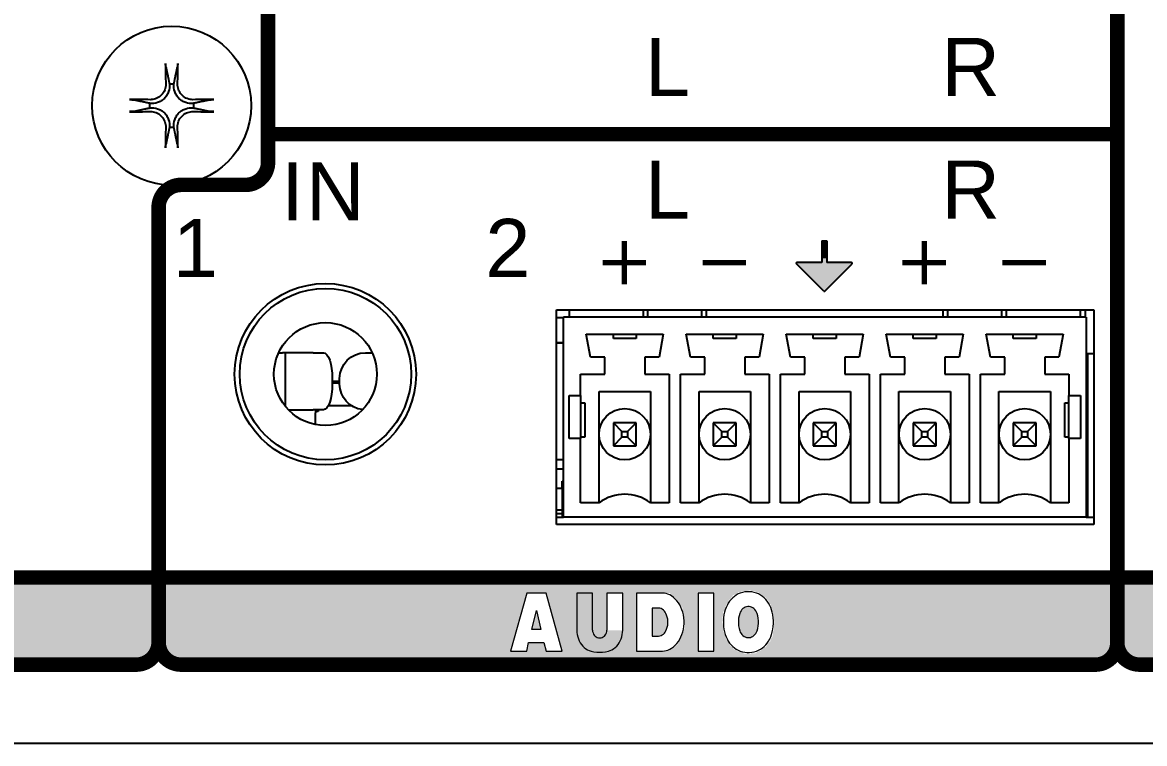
# Model space of a CAD drawing. Header units: inches. Extents: x 0.66 to 9.39, y 0.59 to 4.41.
# Drawn here: x 4.988 to 6.535, y 0.594 to 1.588 of the extents above; entities that cross this region are included whole.
import ezdxf

# ---------------------------------------------------------------- set-up
doc = ezdxf.new("R2010")
doc.units = ezdxf.units.IN
doc.header["$MEASUREMENT"] = 0
doc.styles.add('CAD_SALES', font='ARIAL.TTF')

msp = doc.modelspace()

# ---------------------------------------------------------------- hatches: boundary and pattern name
h = msp.add_hatch(color=256)
h.dxf.hatch_style = 1
h.paths.add_polyline_path([(6.1317, 1.2555, 0.668179), (6.131, 1.2572), (6.0969, 1.2572), (6.0969, 1.2872), (6.0899, 1.2872), (6.0899, 1.2572), (6.0558, 1.2572, 0.668179), (6.0551, 1.2555), (6.0927, 1.2179, 0.414214), (6.0941, 1.2179)])
h = msp.add_hatch(color=256)
h.dxf.hatch_style = 1
h.paths.add_polyline_path([(1.8934, 0.8232), (1.8934, 0.7332, 0.414214), (1.9234, 0.7032), (5.145, 0.7032, 0.414214), (5.176, 0.7342), (5.176, 0.8232)])
h.paths.add_polyline_path([(3.3773, 0.8051), (3.3991, 0.8051), (3.3991, 0.725), (3.3773, 0.725)], flags=16)
h.paths.add_polyline_path([(3.411, 0.8051), (3.4321, 0.8051), (3.4511, 0.7674), (3.4511, 0.8051), (3.4721, 0.8051), (3.4721, 0.725), (3.4504, 0.725), (3.4306, 0.7643), (3.4306, 0.725), (3.411, 0.725)], flags=16)
h.paths.add_polyline_path([(3.4879, 0.8051), (3.5302, 0.8051), (3.5336, 0.8045), (3.5382, 0.8026), (3.5419, 0.7994), (3.5442, 0.7965), (3.5462, 0.7932), (3.5475, 0.7897), (3.5484, 0.7859), (3.5491, 0.7817), (3.5493, 0.7747), (3.548, 0.7668), (3.546, 0.7619), (3.5441, 0.7589), (3.5416, 0.7563), (3.5372, 0.7525), (3.5306, 0.7496), (3.526, 0.7491), (3.509, 0.7491), (3.509, 0.725), (3.4879, 0.725)], flags=16)
h.paths.add_polyline_path([(3.509, 0.7691), (3.509, 0.7859), (3.522, 0.7859), (3.525, 0.7843), (3.5273, 0.781), (3.5279, 0.7765), (3.5264, 0.7722), (3.5235, 0.7695), (3.5205, 0.7691)], flags=0)
h.paths.add_polyline_path([(3.5657, 0.8051), (3.5875, 0.8051), (3.5875, 0.7538), (3.5877, 0.7516), (3.5883, 0.7494), (3.5895, 0.7474), (3.5909, 0.7458), (3.5929, 0.7445), (3.595, 0.7438), (3.5973, 0.7435), (3.5996, 0.7438), (3.6018, 0.7445), (3.6038, 0.7458), (3.6052, 0.7474), (3.6064, 0.7494), (3.607, 0.7516), (3.6072, 0.7538), (3.6072, 0.8051), (3.6289, 0.8051), (3.6289, 0.7507), (3.6281, 0.746), (3.6269, 0.7422), (3.6253, 0.7386), (3.6234, 0.7354), (3.6198, 0.7308), (3.6141, 0.7268), (3.6092, 0.725), (3.6034, 0.724), (3.5973, 0.7236), (3.5913, 0.724), (3.5854, 0.725), (3.5802, 0.7269), (3.5761, 0.7299), (3.5735, 0.7325), (3.5713, 0.7354), (3.5693, 0.7386), (3.5678, 0.7422), (3.5666, 0.746), (3.5659, 0.7499), (3.5657, 0.7538)], flags=16)
h.paths.add_polyline_path([(3.645, 0.7843), (3.645, 0.8051), (3.7062, 0.8051), (3.7062, 0.7843), (3.6858, 0.7843), (3.6858, 0.725), (3.6647, 0.725), (3.6647, 0.7843)], flags=16)
h = msp.add_hatch(color=256)
h.dxf.hatch_style = 1
h.paths.add_polyline_path([(6.4672, 0.7032, 0.414214), (6.4972, 0.7332), (6.4972, 0.8232), (5.176, 0.8232), (5.176, 0.7342, 0.414214), (5.207, 0.7032)])
h.paths.add_polyline_path([(5.6609, 0.7218), (5.6833, 0.8018), (5.7099, 0.8018), (5.7323, 0.7218), (5.7099, 0.7218), (5.7071, 0.7338), (5.686, 0.7338), (5.6833, 0.7218)], flags=16)
h.paths.add_polyline_path([(5.6902, 0.7514), (5.697, 0.7778), (5.703, 0.7514)], flags=0)
h.paths.add_polyline_path([(5.7938, 0.8018), (5.7938, 0.7506), (5.8156, 0.7506), (5.8156, 0.8018)], flags=16)
h.paths.add_polyline_path([(5.8344, 0.8018), (5.8806, 0.8018), (5.8976, 0.7827), (5.9016, 0.7552), (5.8917, 0.7315), (5.8763, 0.7218), (5.8344, 0.7218)], flags=16)
h.paths.add_polyline_path([(5.8562, 0.7838), (5.875, 0.7785), (5.8807, 0.7513), (5.8562, 0.7345)], flags=0)
h.paths.add_polyline_path([(5.9197, 0.8018), (5.9414, 0.8018), (5.9414, 0.7218), (5.9197, 0.7218)], flags=16)
h.paths.add_polyline_path([(5.9974, 0.8046), (6.0159, 0.792), (6.0241, 0.7699), (6.0221, 0.7416), (6.0062, 0.7228), (5.9834, 0.7181), (5.9636, 0.7294), (5.9543, 0.7499), (5.9543, 0.7761), (5.9675, 0.7989), (5.991, 0.8058), (6.0118, 0.7967), (6.0224, 0.7773), (6.0243, 0.7518), (6.0132, 0.7275), (5.991, 0.7179), (5.9685, 0.7245), (5.9561, 0.7434), (5.953, 0.7685), (5.9618, 0.792), (5.9803, 0.8046), (6.0032, 0.8026), (6.0194, 0.7864), (6.0248, 0.7618), (6.0189, 0.735), (5.9985, 0.7186), (5.9739, 0.7214), (5.9582, 0.7377), (5.9529, 0.7618), (5.9583, 0.7863), (5.9746, 0.8026)], flags=16)
h.paths.add_polyline_path([(5.9809, 0.7864), (5.9999, 0.7801), (6.0053, 0.7522), (5.9889, 0.7357), (5.975, 0.7495), (5.975, 0.7793), (5.9959, 0.7859), (6.0049, 0.7633), (5.9968, 0.7374), (5.9778, 0.7434), (5.972, 0.7743), (5.9913, 0.7868), (6.0027, 0.7729), (6.0027, 0.7425), (5.9804, 0.739), (5.9733, 0.7617)], flags=0)
h = msp.add_hatch(color=256)
h.dxf.hatch_style = 1
h.paths.add_polyline_path([(7.4598, 0.8232), (6.4972, 0.8232), (6.4972, 0.7342, 0.414214), (6.5282, 0.7032), (7.4288, 0.7032, 0.414214), (7.4598, 0.7342)])
h.paths.add_polyline_path([(6.7397, 0.7686), (6.7407, 0.774), (6.7422, 0.7786), (6.7438, 0.7828), (6.7462, 0.7868), (6.7488, 0.7905), (6.7518, 0.7936), (6.7552, 0.7964), (6.7587, 0.7988), (6.7625, 0.8004), (6.767, 0.8018), (6.7715, 0.8023), (6.776, 0.8023), (6.7805, 0.8018), (6.785, 0.8004), (6.7888, 0.7988), (6.7923, 0.7964), (6.7956, 0.7936), (6.7986, 0.7905), (6.8013, 0.7868), (6.8035, 0.7828), (6.8053, 0.7786), (6.8066, 0.774), (6.8078, 0.7686), (6.8083, 0.7631), (6.8083, 0.7577), (6.8078, 0.7522), (6.8066, 0.7468), (6.8053, 0.7423), (6.8035, 0.738), (6.8013, 0.734), (6.7986, 0.7303), (6.7956, 0.7272), (6.7923, 0.7244), (6.7888, 0.7222), (6.785, 0.7205), (6.7805, 0.7192), (6.776, 0.7185), (6.7715, 0.7185), (6.767, 0.7192), (6.7625, 0.7205), (6.7587, 0.7222), (6.7552, 0.7244), (6.7518, 0.7272), (6.7488, 0.7303), (6.7462, 0.734), (6.7438, 0.738), (6.7422, 0.7423), (6.7407, 0.7468), (6.7397, 0.7522), (6.7392, 0.7577), (6.7392, 0.7631)], flags=16)
h.paths.add_polyline_path([(6.76, 0.7645), (6.7607, 0.7685), (6.7618, 0.7725), (6.763, 0.7751), (6.7647, 0.7773), (6.7665, 0.7793), (6.7688, 0.7806), (6.7712, 0.7815), (6.7737, 0.7818), (6.7763, 0.7815), (6.7786, 0.7806), (6.7808, 0.7793), (6.7828, 0.7773), (6.7845, 0.7751), (6.7856, 0.7725), (6.7868, 0.7685), (6.7875, 0.7645), (6.7876, 0.7605), (6.7875, 0.7563), (6.7868, 0.7523), (6.7856, 0.7485), (6.7845, 0.7458), (6.7828, 0.7435), (6.7808, 0.7417), (6.7786, 0.7402), (6.7763, 0.7393), (6.7737, 0.739), (6.7712, 0.7393), (6.7688, 0.7402), (6.7665, 0.7417), (6.7647, 0.7435), (6.763, 0.7458), (6.7618, 0.7485), (6.7607, 0.7523), (6.76, 0.7563), (6.7598, 0.7605)], flags=0)
h.paths.add_polyline_path([(6.8169, 0.8004), (6.8386, 0.8004), (6.8386, 0.7492), (6.8388, 0.747), (6.8394, 0.7448), (6.8406, 0.7428), (6.8421, 0.7412), (6.8441, 0.7398), (6.8462, 0.739), (6.8484, 0.7388), (6.8507, 0.739), (6.8529, 0.7398), (6.8549, 0.7412), (6.8564, 0.7428), (6.8574, 0.7448), (6.8581, 0.747), (6.8584, 0.7492), (6.8584, 0.8004), (6.88, 0.8004), (6.88, 0.7492), (6.8799, 0.7453), (6.8792, 0.7413), (6.878, 0.7375), (6.8765, 0.734), (6.8746, 0.7307), (6.8722, 0.7278), (6.8696, 0.7252), (6.8667, 0.7232), (6.8636, 0.7215), (6.8604, 0.7205), (6.8544, 0.7194), (6.8484, 0.7189), (6.8424, 0.7194), (6.8366, 0.7205), (6.8333, 0.7215), (6.8303, 0.7232), (6.8273, 0.7252), (6.8248, 0.7278), (6.8224, 0.7307), (6.8204, 0.734), (6.8189, 0.7375), (6.8178, 0.7413), (6.8171, 0.7453), (6.8169, 0.7492)], flags=16)
h.paths.add_polyline_path([(6.8889, 0.7796), (6.8889, 0.8004), (6.9501, 0.8004), (6.9501, 0.7796), (6.9297, 0.7796), (6.9297, 0.7205), (6.9087, 0.7205), (6.9087, 0.7796)], flags=16)
h.paths.add_polyline_path([(6.959, 0.8004), (6.9991, 0.8004), (7.0031, 0.8001), (7.0071, 0.7988), (7.0101, 0.7971), (7.0129, 0.7946), (7.0152, 0.7918), (7.0171, 0.7886), (7.0186, 0.785), (7.0194, 0.7813), (7.0201, 0.7771), (7.0202, 0.7728), (7.0201, 0.7686), (7.0194, 0.7645), (7.0184, 0.7608), (7.0169, 0.7573), (7.0149, 0.7543), (7.0126, 0.7517), (7.0099, 0.7493), (7.0069, 0.7473), (7.0038, 0.7458), (7.0004, 0.7448), (6.9969, 0.7445), (6.9799, 0.7445), (6.9799, 0.7205), (6.959, 0.7205)], flags=16)
h.paths.add_polyline_path([(6.9799, 0.7813), (6.9916, 0.7813), (6.9943, 0.7808), (6.9966, 0.7788), (6.9983, 0.776), (6.9986, 0.7728), (6.9984, 0.7706), (6.9978, 0.7686), (6.9966, 0.767), (6.9951, 0.7656), (6.9934, 0.7646), (6.9916, 0.7645), (6.9799, 0.7645)], flags=0)
h.paths.add_polyline_path([(7.0296, 0.8004), (7.0514, 0.8004), (7.0514, 0.7492), (7.0515, 0.747), (7.0522, 0.7448), (7.0534, 0.7428), (7.0547, 0.7412), (7.0567, 0.7398), (7.0589, 0.739), (7.0612, 0.7388), (7.0635, 0.739), (7.0657, 0.7398), (7.0677, 0.7412), (7.069, 0.7428), (7.0702, 0.7448), (7.0709, 0.747), (7.071, 0.7492), (7.071, 0.8004), (7.0928, 0.8004), (7.0928, 0.7492), (7.0925, 0.7453), (7.0918, 0.7413), (7.0908, 0.7375), (7.0892, 0.734), (7.0873, 0.7307), (7.085, 0.7278), (7.0823, 0.7252), (7.0795, 0.7232), (7.0764, 0.7215), (7.073, 0.7205), (7.0672, 0.7194), (7.0612, 0.7189), (7.0552, 0.7194), (7.0494, 0.7205), (7.046, 0.7215), (7.0429, 0.7232), (7.0401, 0.7252), (7.0374, 0.7278), (7.0351, 0.7307), (7.0332, 0.734), (7.0316, 0.7375), (7.0306, 0.7413), (7.0299, 0.7453), (7.0296, 0.7492)], flags=16)
h.paths.add_polyline_path([(7.1017, 0.7796), (7.1017, 0.8004), (7.1628, 0.8004), (7.1628, 0.7796), (7.1425, 0.7796), (7.1425, 0.7205), (7.1213, 0.7205), (7.1213, 0.7796)], flags=16)
h = msp.add_hatch(color=256)
h.dxf.hatch_style = 1
h.paths.add_polyline_path([(5.703, 0.7514), (5.697, 0.7778), (5.6902, 0.7514)])
h.paths.add_polyline_path([(5.8562, 0.7426), (5.865, 0.7426), (5.8668, 0.7428), (5.8685, 0.7433), (5.8702, 0.7441), (5.8717, 0.7452), (5.8731, 0.7465), (5.8743, 0.748), (5.8752, 0.7498), (5.8762, 0.7523), (5.8771, 0.755), (5.8776, 0.7577), (5.8779, 0.7604), (5.8779, 0.7632), (5.8776, 0.766), (5.8771, 0.7687), (5.8762, 0.7713), (5.8752, 0.7738), (5.8743, 0.7756), (5.8731, 0.7771), (5.8717, 0.7784), (5.8702, 0.7795), (5.8685, 0.7804), (5.8668, 0.7808), (5.865, 0.781), (5.8562, 0.781)])
h.paths.add_polyline_path([(5.975, 0.7635), (5.975, 0.7601), (5.9753, 0.7565), (5.976, 0.7531), (5.977, 0.7498), (5.9777, 0.748), (5.9788, 0.7462), (5.98, 0.7446), (5.9813, 0.7433), (5.9829, 0.7422), (5.9845, 0.7413), (5.9862, 0.7408), (5.9879, 0.7405), (5.9898, 0.7405), (5.9916, 0.7408), (5.9932, 0.7413), (5.9948, 0.7422), (5.9964, 0.7433), (5.9977, 0.7446), (5.9989, 0.7462), (6, 0.748), (6.0007, 0.7498), (6.0017, 0.7531), (6.0024, 0.7565), (6.0027, 0.7601), (6.0027, 0.7635), (6.0024, 0.7671), (6.0017, 0.7705), (6.0007, 0.7738), (6, 0.7757), (5.9989, 0.7775), (5.9977, 0.779), (5.9964, 0.7804), (5.9948, 0.7814), (5.9932, 0.7823), (5.9916, 0.7829), (5.9898, 0.7832), (5.9879, 0.7832), (5.9862, 0.7829), (5.9845, 0.7823), (5.9829, 0.7814), (5.9813, 0.7804), (5.98, 0.779), (5.9788, 0.7775), (5.9777, 0.7757), (5.977, 0.7738), (5.976, 0.7705), (5.9753, 0.7671)])

# ---------------------------------------------------------------- linework, layer by layer
for p, q in [((6.0899, 1.2872), (6.0969, 1.2872)), ((6.0899, 1.2872), (6.0899, 1.2572)), ((6.0969, 1.2872), (6.0969, 1.2572)), ((6.0927, 1.2179), (6.0551, 1.2555)), ((6.0899, 1.2572), (6.0558, 1.2572)), ((6.0941, 1.2179), (6.1317, 1.2555)), ((6.131, 1.2572), (6.0969, 1.2572)), ((5.7244, 0.8965), (5.7244, 1.1921)), ((5.7244, 1.1921), (6.4649, 1.1921)), ((5.7417, 1.1921), (5.7417, 1.1821)), ((5.8441, 1.1821), (5.8441, 1.1921)), ((5.85, 1.1921), (5.85, 1.1821)), ((5.9248, 1.1821), (5.9248, 1.1921)), ((5.9307, 1.1921), (5.9307, 1.1821)), ((6.2574, 1.1821), (6.2574, 1.1921)), ((6.2634, 1.1921), (6.2634, 1.1821)), ((6.3382, 1.1821), (6.3382, 1.1921)), ((6.3441, 1.1921), (6.3441, 1.1821)), ((6.4464, 1.1821), (6.4464, 1.1921)), ((6.4535, 1.1821), (6.4535, 1.1921)), ((6.4649, 1.1921), (6.4649, 0.8965)), ((5.7244, 1.1817), (5.7338, 1.1817)), ((6.4543, 1.1821), (5.7338, 1.1821)), ((5.7338, 0.9065), (5.7338, 1.1821)), ((6.4543, 1.1821), (6.4543, 0.9065)), ((5.7338, 1.1467), (5.7244, 1.1467)), ((5.7244, 1.1466), (5.7338, 1.1466)), ((5.7653, 1.1584), (5.8716, 1.1584)), ((5.7712, 1.1269), (5.7653, 1.1584)), ((5.8027, 1.1525), (5.8027, 1.1584)), ((5.8342, 1.1525), (5.8027, 1.1525)), ((5.8342, 1.1584), (5.8342, 1.1525)), ((5.8716, 1.1584), (5.8657, 1.1269)), ((5.9031, 1.1584), (6.0094, 1.1584)), ((5.909, 1.1269), (5.9031, 1.1584)), ((5.9405, 1.1525), (5.9405, 1.1584)), ((5.972, 1.1525), (5.9405, 1.1525)), ((5.972, 1.1584), (5.972, 1.1525)), ((6.0094, 1.1584), (6.0035, 1.1269)), ((6.0409, 1.1584), (6.1472, 1.1584)), ((6.0468, 1.1269), (6.0409, 1.1584)), ((6.0783, 1.1525), (6.0783, 1.1584)), ((6.1098, 1.1525), (6.0783, 1.1525)), ((6.1098, 1.1584), (6.1098, 1.1525)), ((6.1472, 1.1584), (6.1413, 1.1269)), ((6.1787, 1.1584), (6.285, 1.1584)), ((6.1846, 1.1269), (6.1787, 1.1584)), ((6.2161, 1.1525), (6.2161, 1.1584)), ((6.2476, 1.1525), (6.2161, 1.1525)), ((6.2476, 1.1584), (6.2476, 1.1525)), ((6.285, 1.1584), (6.2791, 1.1269)), ((6.3165, 1.1584), (6.4228, 1.1584)), ((6.3224, 1.1269), (6.3165, 1.1584)), ((6.3539, 1.1525), (6.3539, 1.1584)), ((6.3854, 1.1525), (6.3539, 1.1525)), ((6.3854, 1.1584), (6.3854, 1.1525)), ((6.4228, 1.1584), (6.4169, 1.1269)), ((5.3415, 1.133), (5.3469, 1.133)), ((5.3508, 1.133), (5.3469, 1.133)), ((5.389, 1.133), (5.3508, 1.133)), ((5.3508, 1.0589), (5.3508, 1.133)), ((5.389, 1.133), (5.4032, 1.133)), ((5.4609, 1.133), (5.4703, 1.133)), ((6.4568, 1.1315), (6.4543, 1.1315)), ((6.4649, 1.1315), (6.4568, 1.1315)), ((6.4568, 0.9065), (6.4568, 1.1315)), ((5.7909, 1.1269), (5.7712, 1.1269)), ((5.7909, 1.1033), (5.7909, 1.1269)), ((5.846, 1.1269), (5.846, 1.1033)), ((5.8657, 1.1269), (5.846, 1.1269)), ((5.9287, 1.1269), (5.909, 1.1269)), ((5.9287, 1.1033), (5.9287, 1.1269)), ((5.9838, 1.1269), (5.9838, 1.1033)), ((6.0035, 1.1269), (5.9838, 1.1269)), ((6.0665, 1.1269), (6.0468, 1.1269)), ((6.0665, 1.1033), (6.0665, 1.1269)), ((6.1216, 1.1269), (6.1216, 1.1033)), ((6.1413, 1.1269), (6.1216, 1.1269)), ((6.2043, 1.1269), (6.1846, 1.1269)), ((6.2043, 1.1033), (6.2043, 1.1269)), ((6.2594, 1.1269), (6.2594, 1.1033)), ((6.2791, 1.1269), (6.2594, 1.1269)), ((6.3421, 1.1269), (6.3224, 1.1269)), ((6.3421, 1.1033), (6.3421, 1.1269)), ((6.3972, 1.1269), (6.3972, 1.1033)), ((6.4169, 1.1269), (6.3972, 1.1269)), ((6.4543, 1.1281), (6.4548, 1.1281)), ((6.4543, 1.127), (6.4548, 1.127)), ((6.4543, 1.1212), (6.4548, 1.1212)), ((6.4548, 1.127), (6.4548, 1.1281)), ((6.4548, 1.1212), (6.4548, 1.127)), ((6.4548, 1.1132), (6.4548, 1.1212)), ((5.7574, 1.0738), (5.7574, 1.1033)), ((5.7574, 1.1033), (5.7909, 1.1033)), ((5.846, 1.1033), (5.8795, 1.1033)), ((5.8795, 1.1033), (5.8795, 0.9262)), ((5.8952, 1.1033), (5.9287, 1.1033)), ((5.8952, 0.9262), (5.8952, 1.1033)), ((5.9838, 1.1033), (6.0173, 1.1033)), ((6.0173, 1.1033), (6.0173, 0.9262)), ((6.033, 1.1033), (6.0665, 1.1033)), ((6.033, 0.9262), (6.033, 1.1033)), ((6.1216, 1.1033), (6.1551, 1.1033)), ((6.1551, 1.1033), (6.1551, 0.9262)), ((6.1708, 1.1033), (6.2043, 1.1033)), ((6.1708, 0.9262), (6.1708, 1.1033)), ((6.2594, 1.1033), (6.2929, 1.1033)), ((6.2929, 1.1033), (6.2929, 0.9262)), ((6.3086, 1.1033), (6.3421, 1.1033)), ((6.3086, 0.9262), (6.3086, 1.1033)), ((6.3972, 1.1033), (6.4307, 1.1033)), ((6.4307, 1.1033), (6.4307, 1.0738)), ((6.4543, 1.1132), (6.4548, 1.1132)), ((6.4543, 1.11), (6.4548, 1.11)), ((6.4543, 1.0994), (6.4548, 1.0994)), ((6.4548, 1.0994), (6.4548, 1.1068)), ((6.4548, 1.0931), (6.4548, 1.0994)), ((5.4153, 1.0976), (5.4153, 1.0897)), ((5.4255, 1.0935), (5.4153, 1.0935)), ((5.4153, 1.0915), (5.4255, 1.0915)), ((5.4255, 1.0897), (5.4255, 1.0976)), ((6.4543, 1.0931), (6.4548, 1.0931)), ((6.4543, 1.0913), (6.4548, 1.0913)), ((6.4543, 1.0907), (6.4548, 1.0907)), ((6.4543, 1.0896), (6.4548, 1.0896)), ((6.4543, 1.0838), (6.4548, 1.0838)), ((6.4548, 1.0913), (6.4548, 1.0931)), ((6.4548, 1.0896), (6.4548, 1.0907)), ((6.4548, 1.0838), (6.4548, 1.0896)), ((6.4548, 1.0758), (6.4548, 1.0838)), ((5.7417, 1.0147), (5.7417, 1.0738)), ((5.7417, 1.0738), (5.7574, 1.0738)), ((5.7574, 1.0738), (5.7574, 1.0147)), ((5.783, 1.0797), (5.8539, 1.0797)), ((5.783, 1.0206), (5.783, 1.0797)), ((5.8539, 1.0797), (5.8539, 1.0206)), ((5.9208, 1.0797), (5.9917, 1.0797)), ((5.9208, 1.0206), (5.9208, 1.0797)), ((5.9917, 1.0797), (5.9917, 1.0206)), ((6.0586, 1.0797), (6.1295, 1.0797)), ((6.0586, 1.0206), (6.0586, 1.0797)), ((6.1295, 1.0797), (6.1295, 1.0206)), ((6.1964, 1.0797), (6.2673, 1.0797)), ((6.1964, 1.0206), (6.1964, 1.0797)), ((6.2673, 1.0797), (6.2673, 1.0206)), ((6.3342, 1.0797), (6.4051, 1.0797)), ((6.3342, 1.0206), (6.3342, 1.0797)), ((6.4051, 1.0797), (6.4051, 1.0206)), ((6.4307, 1.0147), (6.4307, 1.0738)), ((6.4307, 1.0738), (6.4464, 1.0738)), ((6.4464, 1.0738), (6.4464, 1.0147)), ((6.4543, 1.0758), (6.4548, 1.0758)), ((6.4543, 1.0726), (6.4548, 1.0726)), ((6.4548, 1.062), (6.4548, 1.0693)), ((5.3549, 1.0543), (5.389, 1.0543)), ((5.4032, 1.0543), (5.389, 1.0543)), ((5.3922, 1.0543), (5.3922, 1.0502)), ((5.3961, 1.0521), (5.3922, 1.0521)), ((5.3961, 1.0543), (5.3961, 1.0521)), ((5.4416, 1.06), (5.4098, 1.06)), ((5.7574, 1.064), (5.7634, 1.064)), ((5.7634, 1.064), (5.7634, 1.0167)), ((6.4248, 1.0167), (6.4248, 1.064)), ((6.4248, 1.064), (6.4307, 1.064)), ((6.4543, 1.062), (6.4548, 1.062)), ((6.4543, 1.0557), (6.4548, 1.0557)), ((6.4543, 1.0539), (6.4548, 1.0539)), ((6.4543, 1.0519), (6.4548, 1.0519)), ((6.4548, 1.0557), (6.4548, 1.062)), ((6.4548, 1.0539), (6.4548, 1.0557)), ((6.4548, 1.0367), (6.4548, 1.0519)), ((5.3922, 1.034), (5.3922, 1.0502)), ((5.8027, 1.0364), (5.8027, 1.0049)), ((5.8342, 1.0364), (5.8027, 1.0364)), ((5.8027, 1.0364), (5.8145, 1.0246)), ((5.8224, 1.0246), (5.8342, 1.0364)), ((5.8342, 1.0049), (5.8342, 1.0364)), ((5.9405, 1.0364), (5.9405, 1.0049)), ((5.972, 1.0364), (5.9405, 1.0364)), ((5.9405, 1.0364), (5.9523, 1.0246)), ((5.9602, 1.0246), (5.972, 1.0364)), ((5.972, 1.0049), (5.972, 1.0364)), ((6.0783, 1.0364), (6.0783, 1.0049)), ((6.1098, 1.0364), (6.0783, 1.0364)), ((6.0783, 1.0364), (6.0901, 1.0246)), ((6.098, 1.0246), (6.1098, 1.0364)), ((6.1098, 1.0049), (6.1098, 1.0364)), ((6.2161, 1.0364), (6.2161, 1.0049)), ((6.2476, 1.0364), (6.2161, 1.0364)), ((6.2161, 1.0364), (6.2279, 1.0246)), ((6.2358, 1.0246), (6.2476, 1.0364)), ((6.2476, 1.0049), (6.2476, 1.0364)), ((6.3539, 1.0364), (6.3539, 1.0049)), ((6.3854, 1.0364), (6.3539, 1.0364)), ((6.3539, 1.0364), (6.3657, 1.0246)), ((6.3736, 1.0246), (6.3854, 1.0364)), ((6.3854, 1.0049), (6.3854, 1.0364)), ((6.4543, 1.0367), (6.4548, 1.0367)), ((5.8145, 1.0246), (5.8224, 1.0246)), ((5.8145, 1.0167), (5.8145, 1.0246)), ((5.8224, 1.0246), (5.8224, 1.0167)), ((5.9523, 1.0246), (5.9602, 1.0246)), ((5.9523, 1.0167), (5.9523, 1.0246)), ((5.9602, 1.0246), (5.9602, 1.0167)), ((6.0901, 1.0246), (6.098, 1.0246)), ((6.0901, 1.0167), (6.0901, 1.0246)), ((6.098, 1.0246), (6.098, 1.0167)), ((6.2279, 1.0246), (6.2358, 1.0246)), ((6.2279, 1.0167), (6.2279, 1.0246)), ((6.2358, 1.0246), (6.2358, 1.0167)), ((6.3657, 1.0246), (6.3736, 1.0246)), ((6.3657, 1.0167), (6.3657, 1.0246)), ((6.3736, 1.0246), (6.3736, 1.0167)), ((6.4543, 1.0346), (6.4548, 1.0346)), ((6.4543, 1.0335), (6.4548, 1.0335)), ((6.4543, 1.0277), (6.4548, 1.0277)), ((6.4548, 1.0335), (6.4548, 1.0346)), ((6.4548, 1.0277), (6.4548, 1.0335)), ((6.4548, 1.0197), (6.4548, 1.0277)), ((5.7574, 1.0147), (5.7417, 1.0147)), ((5.7634, 1.0167), (5.7574, 1.0167)), ((5.7574, 0.9262), (5.7574, 1.0147)), ((5.783, 0.9262), (5.783, 1.0206)), ((5.8145, 1.0167), (5.8027, 1.0049)), ((5.8224, 1.0167), (5.8145, 1.0167)), ((5.8342, 1.0049), (5.8224, 1.0167)), ((5.8539, 1.0206), (5.8539, 0.9262)), ((5.9208, 0.9262), (5.9208, 1.0206)), ((5.9523, 1.0167), (5.9405, 1.0049)), ((5.9602, 1.0167), (5.9523, 1.0167)), ((5.972, 1.0049), (5.9602, 1.0167)), ((5.9917, 1.0206), (5.9917, 0.9262)), ((6.0586, 0.9262), (6.0586, 1.0206)), ((6.0901, 1.0167), (6.0783, 1.0049)), ((6.098, 1.0167), (6.0901, 1.0167)), ((6.1098, 1.0049), (6.098, 1.0167)), ((6.1295, 1.0206), (6.1295, 0.9262)), ((6.1964, 0.9262), (6.1964, 1.0206)), ((6.2279, 1.0167), (6.2161, 1.0049)), ((6.2358, 1.0167), (6.2279, 1.0167)), ((6.2476, 1.0049), (6.2358, 1.0167)), ((6.2673, 1.0206), (6.2673, 0.9262)), ((6.3342, 0.9262), (6.3342, 1.0206)), ((6.3657, 1.0167), (6.3539, 1.0049)), ((6.3736, 1.0167), (6.3657, 1.0167)), ((6.3854, 1.0049), (6.3736, 1.0167)), ((6.4051, 1.0206), (6.4051, 0.9262)), ((6.4307, 1.0167), (6.4248, 1.0167)), ((6.4464, 1.0147), (6.4307, 1.0147)), ((6.4307, 1.0147), (6.4307, 0.9262)), ((6.4543, 1.0197), (6.4548, 1.0197)), ((6.4543, 1.0164), (6.4548, 1.0164)), ((6.4543, 1.0059), (6.4548, 1.0059)), ((6.4548, 1.0059), (6.4548, 1.0132)), ((6.4548, 0.9996), (6.4548, 1.0059)), ((5.8027, 1.0049), (5.8342, 1.0049)), ((5.9405, 1.0049), (5.972, 1.0049)), ((6.0783, 1.0049), (6.1098, 1.0049)), ((6.2161, 1.0049), (6.2476, 1.0049)), ((6.3539, 1.0049), (6.3854, 1.0049)), ((6.4543, 0.9996), (6.4548, 0.9996)), ((6.4543, 0.9977), (6.4548, 0.9977)), ((6.4543, 0.9971), (6.4548, 0.9971)), ((6.4543, 0.996), (6.4548, 0.996)), ((6.4543, 0.9902), (6.4548, 0.9902)), ((6.4548, 0.9977), (6.4548, 0.9996)), ((6.4548, 0.996), (6.4548, 0.9971)), ((6.4548, 0.9902), (6.4548, 0.996)), ((6.4548, 0.9822), (6.4548, 0.9902)), ((5.7338, 0.9854), (5.7244, 0.9854)), ((6.4543, 0.9822), (6.4548, 0.9822)), ((6.4543, 0.979), (6.4548, 0.979)), ((6.4548, 0.9685), (6.4548, 0.9758)), ((5.7244, 0.9729), (5.7338, 0.9729)), ((6.4543, 0.9685), (6.4548, 0.9685)), ((6.4543, 0.9622), (6.4548, 0.9622)), ((6.4543, 0.9603), (6.4548, 0.9603)), ((6.4548, 0.9622), (6.4548, 0.9685)), ((6.4548, 0.9603), (6.4548, 0.9622)), ((5.732, 0.946), (5.7244, 0.946)), ((5.732, 0.9559), (5.7338, 0.9559)), ((5.732, 0.9478), (5.732, 0.9559)), ((5.732, 0.9478), (5.732, 0.9187)), ((5.7244, 0.9165), (5.732, 0.9165)), ((5.732, 0.9187), (5.732, 0.9171)), ((5.732, 0.9171), (5.732, 0.9164)), ((5.732, 0.9164), (5.7338, 0.9164)), ((5.732, 0.9164), (5.732, 0.9065)), ((5.783, 0.9262), (5.7574, 0.9262)), ((5.8795, 0.9262), (5.8539, 0.9262)), ((5.9208, 0.9262), (5.8952, 0.9262)), ((6.0173, 0.9262), (5.9917, 0.9262)), ((6.0586, 0.9262), (6.033, 0.9262)), ((6.1551, 0.9262), (6.1295, 0.9262)), ((6.1964, 0.9262), (6.1708, 0.9262)), ((6.2929, 0.9262), (6.2673, 0.9262)), ((6.3342, 0.9262), (6.3086, 0.9262)), ((6.4307, 0.9262), (6.4051, 0.9262)), ((5.7244, 0.9115), (5.732, 0.9115)), ((5.7244, 0.9065), (5.7338, 0.9065)), ((6.4543, 0.9065), (5.7338, 0.9065)), ((6.4543, 0.9065), (6.4649, 0.9065)), ((6.4649, 0.8965), (5.7244, 0.8965)), ((9.26, 0.5945), (0.84, 0.5945))]:
    msp.add_line(p, q)
for points, const_width in [([(6.4972, 1.5125), (6.4972, 2.1032)], 0.02), ([(6.4972, 1.4341), (5.3268, 1.4341)], 0.02), ([(5.8178, 1.287), (5.8178, 1.227)], 0.0075), ([(6.0934, 1.2872), (6.0934, 1.2628)], 0.0075), ([(6.2312, 1.287), (6.2312, 1.227)], 0.0075), ([(5.7879, 1.257), (5.8479, 1.257)], 0.0075), ([(5.9256, 1.257), (5.9856, 1.257)], 0.0075), ([(6.2012, 1.257), (6.2612, 1.257)], 0.0075), ([(6.339, 1.257), (6.399, 1.257)], 0.0075), ([(5.176, 0.8232), (1.8934, 0.8232)], 0.02), ([(6.4972, 0.8232), (5.176, 0.8232)], 0.02), ([(7.4598, 0.8232), (6.4972, 0.8232)], 0.02)]:
    msp.add_lwpolyline(points, dxfattribs=dict(const_width=const_width))
at = {"const_width": 0.02}
for points in [[(5.3268, 1.8053), (5.3268, 1.3952, -0.414214), (5.2958, 1.3642), (5.207, 1.3642, 0.414214), (5.176, 1.3332), (5.176, 0.7342, -0.414214), (5.145, 0.7032), (1.9234, 0.7032, -0.414214), (1.8934, 0.7332), (1.8934, 1.7443, -0.414214), (1.9234, 1.7743), (5.3268, 1.7743)], [(7.4598, 1.4598), (7.4598, 0.7342, -0.414214), (7.4288, 0.7032), (6.5282, 0.7032, -0.414214), (6.4972, 0.7342), (6.4972, 1.5125)], [(5.176, 0.8232), (5.176, 0.7342, 0.414214), (5.207, 0.7032), (6.4672, 0.7032, 0.414214), (6.4972, 0.7332), (6.4972, 1.0439)]]:
    msp.add_lwpolyline(points, format="xyb", dxfattribs=at)
at = {"lineweight": 0}
for points in [[(5.7099, 0.7218), (5.7323, 0.7218), (5.7099, 0.8018), (5.6833, 0.8018), (5.6609, 0.7218), (5.6833, 0.7218), (5.686, 0.7338), (5.7071, 0.7338), (5.7099, 0.7218)], [(5.8827, 0.7258), (5.8854, 0.7278), (5.8879, 0.73), (5.8902, 0.7325), (5.8923, 0.7353), (5.8942, 0.7382), (5.8959, 0.7414), (5.8973, 0.7448), (5.8984, 0.7482), (5.8992, 0.7521), (5.8998, 0.7559), (5.9001, 0.7598), (5.9001, 0.7637), (5.8998, 0.7677), (5.8992, 0.7716), (5.8984, 0.7754), (5.8973, 0.7789), (5.8959, 0.7822), (5.8942, 0.7854), (5.8923, 0.7884), (5.8902, 0.7911), (5.8879, 0.7936), (5.8854, 0.7959), (5.8827, 0.7978), (5.8804, 0.7992), (5.878, 0.8002), (5.8756, 0.8011), (5.8731, 0.8016), (5.8705, 0.8018), (5.8344, 0.8018), (5.8344, 0.7218), (5.8705, 0.7218), (5.8731, 0.722), (5.8756, 0.7226), (5.878, 0.7233), (5.8804, 0.7244), (5.8827, 0.7258)], [(5.9197, 0.7218), (5.9414, 0.7218), (5.9414, 0.8018), (5.9197, 0.8018), (5.9197, 0.7218)], [(6.0218, 0.7482), (6.0227, 0.7521), (6.0231, 0.7559), (6.0234, 0.7598), (6.0234, 0.7637), (6.0231, 0.7677), (6.0227, 0.7716), (6.0218, 0.7754), (6.0209, 0.7787), (6.0197, 0.7819), (6.0183, 0.7849), (6.0167, 0.7878), (6.0148, 0.7905), (6.0128, 0.7931), (6.0105, 0.7953), (6.0081, 0.7973), (6.0055, 0.7991), (6.0029, 0.8006), (6.0001, 0.8018), (5.9969, 0.8028), (5.9937, 0.8034), (5.9904, 0.8037), (5.9873, 0.8037), (5.984, 0.8034), (5.9808, 0.8028), (5.9776, 0.8018), (5.9748, 0.8006), (5.9722, 0.7991), (5.9696, 0.7973), (5.9673, 0.7953), (5.965, 0.7931), (5.9629, 0.7905), (5.9611, 0.7878), (5.9594, 0.7849), (5.958, 0.7819), (5.9568, 0.7787), (5.9559, 0.7754), (5.9551, 0.7716), (5.9546, 0.7677), (5.9543, 0.7637), (5.9543, 0.7598), (5.9546, 0.7559), (5.9551, 0.7521), (5.9559, 0.7482), (5.9568, 0.7449), (5.958, 0.7417), (5.9594, 0.7386), (5.9611, 0.7357), (5.9629, 0.733), (5.965, 0.7306), (5.9673, 0.7283), (5.9696, 0.7263), (5.9722, 0.7245), (5.9748, 0.723), (5.9776, 0.7218), (5.9808, 0.7209), (5.984, 0.7202), (5.9873, 0.7198), (5.9904, 0.7198), (5.9937, 0.7202), (5.9969, 0.7209), (6.0001, 0.7218), (6.0029, 0.723), (6.0055, 0.7245), (6.0081, 0.7263), (6.0105, 0.7283), (6.0128, 0.7306), (6.0148, 0.733), (6.0167, 0.7357), (6.0183, 0.7386), (6.0197, 0.7417), (6.0209, 0.7449), (6.0218, 0.7482)], [(5.703, 0.7514), (5.6902, 0.7514), (5.697, 0.7778), (5.703, 0.7514)], [(5.8752, 0.7498), (5.8762, 0.7523), (5.8771, 0.755), (5.8776, 0.7577), (5.8779, 0.7604), (5.8779, 0.7632), (5.8776, 0.766), (5.8771, 0.7687), (5.8762, 0.7713), (5.8752, 0.7738), (5.8743, 0.7756), (5.8731, 0.7771), (5.8717, 0.7784), (5.8702, 0.7795), (5.8685, 0.7804), (5.8668, 0.7808), (5.865, 0.781), (5.8562, 0.781), (5.8562, 0.7426), (5.865, 0.7426), (5.8668, 0.7428), (5.8685, 0.7433), (5.8702, 0.7441), (5.8717, 0.7452), (5.8731, 0.7465), (5.8743, 0.748), (5.8752, 0.7498)], [(6.0007, 0.7498), (6.0017, 0.7531), (6.0024, 0.7565), (6.0027, 0.7601), (6.0027, 0.7635), (6.0024, 0.7671), (6.0017, 0.7705), (6.0007, 0.7738), (6, 0.7757), (5.9989, 0.7775), (5.9977, 0.779), (5.9964, 0.7804), (5.9948, 0.7814), (5.9932, 0.7823), (5.9916, 0.7829), (5.9898, 0.7832), (5.9879, 0.7832), (5.9862, 0.7829), (5.9845, 0.7823), (5.9829, 0.7814), (5.9813, 0.7804), (5.98, 0.779), (5.9788, 0.7775), (5.9777, 0.7757), (5.977, 0.7738), (5.976, 0.7705), (5.9753, 0.7671), (5.975, 0.7635), (5.975, 0.7601), (5.9753, 0.7565), (5.976, 0.7531), (5.977, 0.7498), (5.9777, 0.748), (5.9788, 0.7462), (5.98, 0.7446), (5.9813, 0.7433), (5.9829, 0.7422), (5.9845, 0.7413), (5.9862, 0.7408), (5.9879, 0.7405), (5.9898, 0.7405), (5.9916, 0.7408), (5.9932, 0.7413), (5.9948, 0.7422), (5.9964, 0.7433), (5.9977, 0.7446), (5.9989, 0.7462), (6, 0.748), (6.0007, 0.7498)]]:
    msp.add_lwpolyline(points, close=True, dxfattribs=at)
for points in [[(5.7741, 0.7506), (5.7741, 0.8018), (5.7523, 0.8018), (5.7523, 0.7506), (5.7524, 0.7475), (5.7529, 0.7445), (5.7536, 0.7415), (5.7545, 0.7386), (5.7556, 0.7359), (5.757, 0.7333), (5.7587, 0.731), (5.7606, 0.7287), (5.7625, 0.7268), (5.7648, 0.7251), (5.7671, 0.7237), (5.7695, 0.7227), (5.772, 0.7218)], [(5.772, 0.7218), (5.776, 0.721), (5.78, 0.7204), (5.7839, 0.7202), (5.7879, 0.7204), (5.7919, 0.721), (5.7959, 0.7218), (5.7984, 0.7227), (5.8008, 0.7237), (5.8031, 0.7251), (5.8053, 0.7268), (5.8073, 0.7287), (5.8092, 0.731), (5.8108, 0.7333), (5.8122, 0.7359), (5.8134, 0.7386), (5.8143, 0.7415), (5.815, 0.7445), (5.8154, 0.7475), (5.8156, 0.7506), (5.8156, 0.8018), (5.7938, 0.8018), (5.7938, 0.7506)], [(5.7741, 0.7506), (5.7742, 0.7488), (5.7747, 0.7469), (5.7753, 0.7453), (5.7763, 0.7438), (5.7775, 0.7426)], [(5.7775, 0.7426), (5.779, 0.7415), (5.7805, 0.7408), (5.7822, 0.7403), (5.7839, 0.7401), (5.7857, 0.7403), (5.7874, 0.7408), (5.7889, 0.7415), (5.7903, 0.7426)], [(5.7903, 0.7426), (5.7916, 0.7438), (5.7925, 0.7453), (5.7932, 0.7469), (5.7936, 0.7488), (5.7938, 0.7506)]]:
    msp.add_lwpolyline(points, dxfattribs=at)
for centre, radius in [((5.194, 1.4734), 0.1095), ((5.4058, 1.1033), 0.125), ((5.4059, 1.1035), 0.1181), ((5.4059, 1.1035), 0.0709), ((5.8185, 1.0206), 0.0354), ((5.9563, 1.0206), 0.0354), ((6.0941, 1.0206), 0.0354), ((6.2319, 1.0206), 0.0354), ((6.3697, 1.0206), 0.0354)]:
    msp.add_circle(centre, radius)
at = {"extrusion": (0, 0, -1)}
for centre, radius, start, end in [((-5.194, 1.4734), 0.0301, 84.1307, 95.8693), ((-5.194, 1.4734), 0.0301, 354.1307, 5.8693), ((-5.194, 1.4734), 0.0301, 174.1307, 185.8693), ((-5.194, 1.4734), 0.0301, 264.1307, 275.8693), ((-5.4609, 1.0976), 0.0354, 0, 90), ((-5.4609, 1.0897), 0.0354, 276.1743, 0)]:
    msp.add_arc(centre, radius, start, end, dxfattribs=at)
for centre, radius, start, end in [((6.0558, 1.2562), 0.001, 90, 225), ((6.131, 1.2562), 0.001, 315, 90), ((6.0934, 1.2186), 0.001, 225, 315), ((5.8185, 0.8789), 0.0591, 53.1301, 126.8699), ((5.9563, 0.8789), 0.0591, 53.1301, 126.8699), ((6.0941, 0.8789), 0.0591, 53.1301, 126.8699), ((6.2319, 0.8789), 0.0591, 53.1301, 126.8699), ((6.3697, 0.8789), 0.0591, 53.1301, 126.8699)]:
    msp.add_arc(centre, radius, start, end)
for centre, major_axis, start_param, end_param in [((5.1989, 1.4736), (0.0047, -0.1422), 4.289309, 4.503089), ((5.1891, 1.4736), (0.0047, 0.1422), 4.921689, 5.135469), ((5.1938, 1.4685), (-0.1422, 0.0047), 4.921689, 5.135469), ((5.1941, 1.4685), (-0.1422, -0.0047), 4.289309, 4.503089), ((5.1938, 1.4783), (0.1422, 0.0047), 4.289309, 4.503089), ((5.1941, 1.4783), (0.1422, -0.0047), 4.921689, 5.135469), ((5.1989, 1.4732), (-0.0047, -0.1422), 4.921689, 5.135469), ((5.1891, 1.4732), (-0.0047, 0.1422), 4.289309, 4.503089)]:
    msp.add_ellipse(centre, major_axis=major_axis, ratio=0.087156, start_param=start_param, end_param=end_param)
for centre, major_axis, start_param, end_param in [((5.4032, 1.0976), (0, 0.0354), 0, 1.570796), ((5.4032, 1.0897), (0, -0.0354), 4.712389, 6.283185)]:
    msp.add_ellipse(centre, major_axis=major_axis, ratio=0.34202, start_param=start_param, end_param=end_param, dxfattribs=at)
for points, knots in [([(5.186, 1.5266), (5.1859, 1.5268), (5.1859, 1.527), (5.1858, 1.5276), (5.1858, 1.5281), (5.1857, 1.529), (5.1857, 1.5295), (5.1857, 1.5305), (5.1857, 1.531), (5.1857, 1.5315), (5.1857, 1.5315), (5.1857, 1.5316)], [0.03295866, 0.03295866, 0.03295866, 0.03295866, 0.03587314, 0.03587314, 0.03944817, 0.03944817, 0.04304616, 0.04304616, 0.04664728, 0.04664728, 0.04696278, 0.04696278, 0.04696278, 0.04696278]), ([(5.2023, 1.5316), (5.2023, 1.5315), (5.2023, 1.5315), (5.2023, 1.531), (5.2023, 1.5305), (5.2023, 1.5295), (5.2022, 1.529), (5.2022, 1.5281), (5.2021, 1.5276), (5.2021, 1.527), (5.202, 1.5268), (5.202, 1.5266)], [0.0104893, 0.0104893, 0.0104893, 0.0104893, 0.01080479, 0.01080479, 0.01440591, 0.01440591, 0.0180039, 0.0180039, 0.02157894, 0.02157894, 0.02449342, 0.02449342, 0.02449342, 0.02449342]), ([(5.1909, 1.5029), (5.1912, 1.4996), (5.1908, 1.4961), (5.1892, 1.4911), (5.1884, 1.4895), (5.1865, 1.4863), (5.1853, 1.4848), (5.1826, 1.482), (5.1811, 1.4809), (5.1779, 1.479), (5.1762, 1.4782), (5.1712, 1.4766), (5.1678, 1.4762), (5.1645, 1.4764)], [0.2955239, 0.2955239, 0.2955239, 0.2955239, 0.323514, 0.323514, 0.3383608, 0.3383608, 0.3532075, 0.3532075, 0.3680543, 0.3680543, 0.382901, 0.382901, 0.4108911, 0.4108911, 0.4108911, 0.4108911]), ([(5.1858, 1.5027), (5.1858, 1.5002), (5.1854, 1.4975), (5.1834, 1.4924), (5.1819, 1.4901), (5.1784, 1.4863), (5.1762, 1.4846), (5.1712, 1.4824), (5.1685, 1.4818), (5.1656, 1.4816), (5.1651, 1.4816), (5.1647, 1.4816)], [0, 0, 0, 0, 0.01963093, 0.01963093, 0.03926186, 0.03926186, 0.0588489, 0.0588489, 0.07843594, 0.07843594, 0.08187895, 0.08187895, 0.08187895, 0.08187895]), ([(5.2235, 1.4764), (5.2202, 1.4762), (5.2167, 1.4766), (5.2117, 1.4782), (5.21, 1.479), (5.2069, 1.4809), (5.2054, 1.482), (5.2026, 1.4848), (5.2015, 1.4863), (5.1996, 1.4895), (5.1988, 1.4911), (5.1971, 1.4961), (5.1968, 1.4996), (5.197, 1.5029)], [0.2955239, 0.2955239, 0.2955239, 0.2955239, 0.323514, 0.323514, 0.3383608, 0.3383608, 0.3532075, 0.3532075, 0.3680543, 0.3680543, 0.382901, 0.382901, 0.4108911, 0.4108911, 0.4108911, 0.4108911]), ([(5.2233, 1.4816), (5.2208, 1.4816), (5.218, 1.482), (5.213, 1.484), (5.2106, 1.4855), (5.2069, 1.489), (5.2052, 1.4912), (5.2029, 1.4962), (5.2023, 1.4989), (5.2022, 1.5018), (5.2022, 1.5023), (5.2022, 1.5027)], [0, 0, 0, 0, 0.01963093, 0.01963093, 0.03926186, 0.03926186, 0.0588489, 0.0588489, 0.07843594, 0.07843594, 0.08187895, 0.08187895, 0.08187895, 0.08187895]), ([(5.1358, 1.4817), (5.1359, 1.4817), (5.1359, 1.4817), (5.1364, 1.4817), (5.1369, 1.4817), (5.1379, 1.4817), (5.1384, 1.4817), (5.1393, 1.4816), (5.1398, 1.4816), (5.1404, 1.4815), (5.1406, 1.4814), (5.1408, 1.4814)], [0.0104893, 0.0104893, 0.0104893, 0.0104893, 0.01080479, 0.01080479, 0.01440591, 0.01440591, 0.0180039, 0.0180039, 0.02157894, 0.02157894, 0.02449342, 0.02449342, 0.02449342, 0.02449342]), ([(5.1645, 1.4704), (5.1678, 1.4706), (5.1712, 1.4702), (5.1762, 1.4686), (5.1779, 1.4678), (5.1811, 1.4659), (5.1826, 1.4648), (5.1853, 1.462), (5.1865, 1.4605), (5.1884, 1.4573), (5.1892, 1.4557), (5.1908, 1.4507), (5.1912, 1.4472), (5.1909, 1.4439)], [0.2955239, 0.2955239, 0.2955239, 0.2955239, 0.323514, 0.323514, 0.3383608, 0.3383608, 0.3532075, 0.3532075, 0.3680543, 0.3680543, 0.382901, 0.382901, 0.4108911, 0.4108911, 0.4108911, 0.4108911]), ([(5.197, 1.4439), (5.1968, 1.4472), (5.1971, 1.4507), (5.1988, 1.4557), (5.1996, 1.4573), (5.2015, 1.4605), (5.2026, 1.462), (5.2054, 1.4648), (5.2069, 1.4659), (5.21, 1.4678), (5.2117, 1.4686), (5.2167, 1.4702), (5.2202, 1.4706), (5.2235, 1.4704)], [0.2955239, 0.2955239, 0.2955239, 0.2955239, 0.323514, 0.323514, 0.3383608, 0.3383608, 0.3532075, 0.3532075, 0.3680543, 0.3680543, 0.382901, 0.382901, 0.4108911, 0.4108911, 0.4108911, 0.4108911]), ([(5.2472, 1.4814), (5.2473, 1.4814), (5.2476, 1.4815), (5.2482, 1.4816), (5.2487, 1.4816), (5.2495, 1.4817), (5.2501, 1.4817), (5.251, 1.4817), (5.2516, 1.4817), (5.2521, 1.4817), (5.2521, 1.4817), (5.2521, 1.4817)], [0.03295866, 0.03295866, 0.03295866, 0.03295866, 0.03587314, 0.03587314, 0.03944817, 0.03944817, 0.04304616, 0.04304616, 0.04664728, 0.04664728, 0.04696278, 0.04696278, 0.04696278, 0.04696278]), ([(5.1408, 1.4654), (5.1406, 1.4654), (5.1404, 1.4653), (5.1398, 1.4653), (5.1393, 1.4652), (5.1384, 1.4652), (5.1379, 1.4651), (5.1369, 1.4651), (5.1364, 1.4651), (5.1359, 1.4651), (5.1359, 1.4651), (5.1358, 1.4651)], [0.03295866, 0.03295866, 0.03295866, 0.03295866, 0.03587314, 0.03587314, 0.03944817, 0.03944817, 0.04304616, 0.04304616, 0.04664728, 0.04664728, 0.04696278, 0.04696278, 0.04696278, 0.04696278]), ([(5.1647, 1.4652), (5.1672, 1.4652), (5.1699, 1.4648), (5.175, 1.4628), (5.1773, 1.4613), (5.1811, 1.4578), (5.1827, 1.4556), (5.185, 1.4506), (5.1856, 1.448), (5.1858, 1.445), (5.1858, 1.4446), (5.1858, 1.4441)], [0, 0, 0, 0, 0.01964445, 0.01964445, 0.03928891, 0.03928891, 0.05886243, 0.05886243, 0.07843594, 0.07843594, 0.08187895, 0.08187895, 0.08187895, 0.08187895]), ([(5.2022, 1.4441), (5.2021, 1.4466), (5.2026, 1.4493), (5.2045, 1.4544), (5.206, 1.4568), (5.2096, 1.4605), (5.2118, 1.4622), (5.2167, 1.4644), (5.2194, 1.4651), (5.2224, 1.4652), (5.2228, 1.4652), (5.2233, 1.4652)], [0, 0, 0, 0, 0.01964445, 0.01964445, 0.03928891, 0.03928891, 0.05886243, 0.05886243, 0.07843594, 0.07843594, 0.08187895, 0.08187895, 0.08187895, 0.08187895]), ([(5.2521, 1.4651), (5.2521, 1.4651), (5.2521, 1.4651), (5.2516, 1.4651), (5.251, 1.4651), (5.2501, 1.4651), (5.2495, 1.4652), (5.2487, 1.4652), (5.2482, 1.4653), (5.2476, 1.4653), (5.2473, 1.4654), (5.2472, 1.4654)], [0.0104893, 0.0104893, 0.0104893, 0.0104893, 0.01080479, 0.01080479, 0.01440591, 0.01440591, 0.0180039, 0.0180039, 0.02157894, 0.02157894, 0.02449342, 0.02449342, 0.02449342, 0.02449342]), ([(5.1857, 1.4152), (5.1857, 1.4153), (5.1857, 1.4153), (5.1857, 1.4158), (5.1857, 1.4163), (5.1857, 1.4173), (5.1857, 1.4178), (5.1858, 1.4187), (5.1858, 1.4192), (5.1859, 1.4198), (5.1859, 1.42), (5.186, 1.4202)], [0.0104893, 0.0104893, 0.0104893, 0.0104893, 0.01080479, 0.01080479, 0.01440591, 0.01440591, 0.0180039, 0.0180039, 0.02157894, 0.02157894, 0.02449342, 0.02449342, 0.02449342, 0.02449342]), ([(5.202, 1.4202), (5.202, 1.42), (5.2021, 1.4198), (5.2021, 1.4192), (5.2022, 1.4187), (5.2022, 1.4178), (5.2023, 1.4173), (5.2023, 1.4163), (5.2023, 1.4158), (5.2023, 1.4153), (5.2023, 1.4153), (5.2023, 1.4152)], [0.03295866, 0.03295866, 0.03295866, 0.03295866, 0.03587314, 0.03587314, 0.03944817, 0.03944817, 0.04304616, 0.04304616, 0.04664728, 0.04664728, 0.04696278, 0.04696278, 0.04696278, 0.04696278])]:
    msp.add_open_spline(points, degree=3, knots=knots)
for points, weights in [([(5.186, 1.5266), (5.1891, 1.5117), (5.1909, 1.5033)], [1.00418751657, 1.0437437867, 1]), ([(5.1971, 1.5033), (5.1988, 1.5117), (5.202, 1.5266)], [1, 1.04374378663, 1.00418751656]), ([(5.1909, 1.5033), (5.1909, 1.5031), (5.1909, 1.5029)], [1, 1.00751090599, 1.01501914284]), ([(5.197, 1.5029), (5.197, 1.5031), (5.1971, 1.5033)], [1.01501914284, 1.00751090599, 1]), ([(5.1641, 1.4765), (5.1557, 1.4783), (5.1408, 1.4814)], [1, 1.04374378666, 1.00418751657]), ([(5.1408, 1.4654), (5.1557, 1.4686), (5.1641, 1.4703)], [1.00418751657, 1.04374378671, 1]), ([(5.1645, 1.4764), (5.1643, 1.4765), (5.1641, 1.4765)], [1.01501914284, 1.00751090599, 1]), ([(5.1641, 1.4703), (5.1643, 1.4703), (5.1645, 1.4704)], [1, 1.00751090599, 1.01501914284]), ([(5.2239, 1.4765), (5.2237, 1.4765), (5.2235, 1.4764)], [1, 1.00751090599, 1.01501914284]), ([(5.2235, 1.4704), (5.2237, 1.4703), (5.2239, 1.4703)], [1.01501914284, 1.00751090599, 1]), ([(5.2472, 1.4814), (5.2323, 1.4783), (5.2239, 1.4765)], [1.00418751657, 1.04374378673, 1]), ([(5.2239, 1.4703), (5.2323, 1.4686), (5.2472, 1.4654)], [1, 1.04374378662, 1.00418751656]), ([(5.1909, 1.4435), (5.1891, 1.4351), (5.186, 1.4202)], [1, 1.0437437867, 1.00418751657]), ([(5.1909, 1.4439), (5.1909, 1.4437), (5.1909, 1.4435)], [1.01501914284, 1.00751090599, 1]), ([(5.1971, 1.4435), (5.197, 1.4437), (5.197, 1.4439)], [1, 1.00751090599, 1.01501914284]), ([(5.202, 1.4202), (5.1988, 1.4351), (5.1971, 1.4435)], [1.00418751656, 1.04374378663, 1])]:
    msp.add_rational_spline(points, weights, degree=2)
for points in [[(6.4548, 1.11), (6.4548, 1.1113), (6.4548, 1.1132)], [(6.4548, 1.1068), (6.4548, 1.1091), (6.4548, 1.11)], [(6.4548, 1.0726), (6.4548, 1.0739), (6.4548, 1.0758)], [(6.4548, 1.0693), (6.4548, 1.0716), (6.4548, 1.0726)], [(6.4548, 1.0164), (6.4548, 1.0178), (6.4548, 1.0197)], [(6.4548, 1.0132), (6.4548, 1.0155), (6.4548, 1.0164)], [(6.4548, 0.979), (6.4548, 0.9804), (6.4548, 0.9822)], [(6.4548, 0.9758), (6.4548, 0.9781), (6.4548, 0.979)]]:
    msp.add_open_spline(points, degree=2)

# ---------------------------------------------------------------- texts
at = {"char_height": 0.08, "attachment_point": 8, "style": 'CAD_SALES'}
for s, width, gutter_width, insert in [('{\\T1.1;L}', 2.58147, 0.6, (5.8805, 1.4867)), ('{\\T1.1;R}', 2.58147, 0.6, (6.2993, 1.4867)), ('{\\T1.1;IN}', 1.073188, 0.5, (5.4064, 1.3152)), ('{\\T1.1;L}', 2.58147, 0.6, (5.8805, 1.3178)), ('{\\T1.1;R}', 2.58147, 0.6, (6.2993, 1.3178)), ('{\\T1.1;1}', 2.58147, 0.6, (5.2298, 1.2373)), ('{\\T1.1;2}', 2.58147, 0.6, (5.6605, 1.2373))]:
    msp.add_mtext_dynamic_manual_height_columns(s, width=width, gutter_width=gutter_width, heights=[0], dxfattribs=dict(at, insert=insert))

doc.saveas('drawing.dxf')
